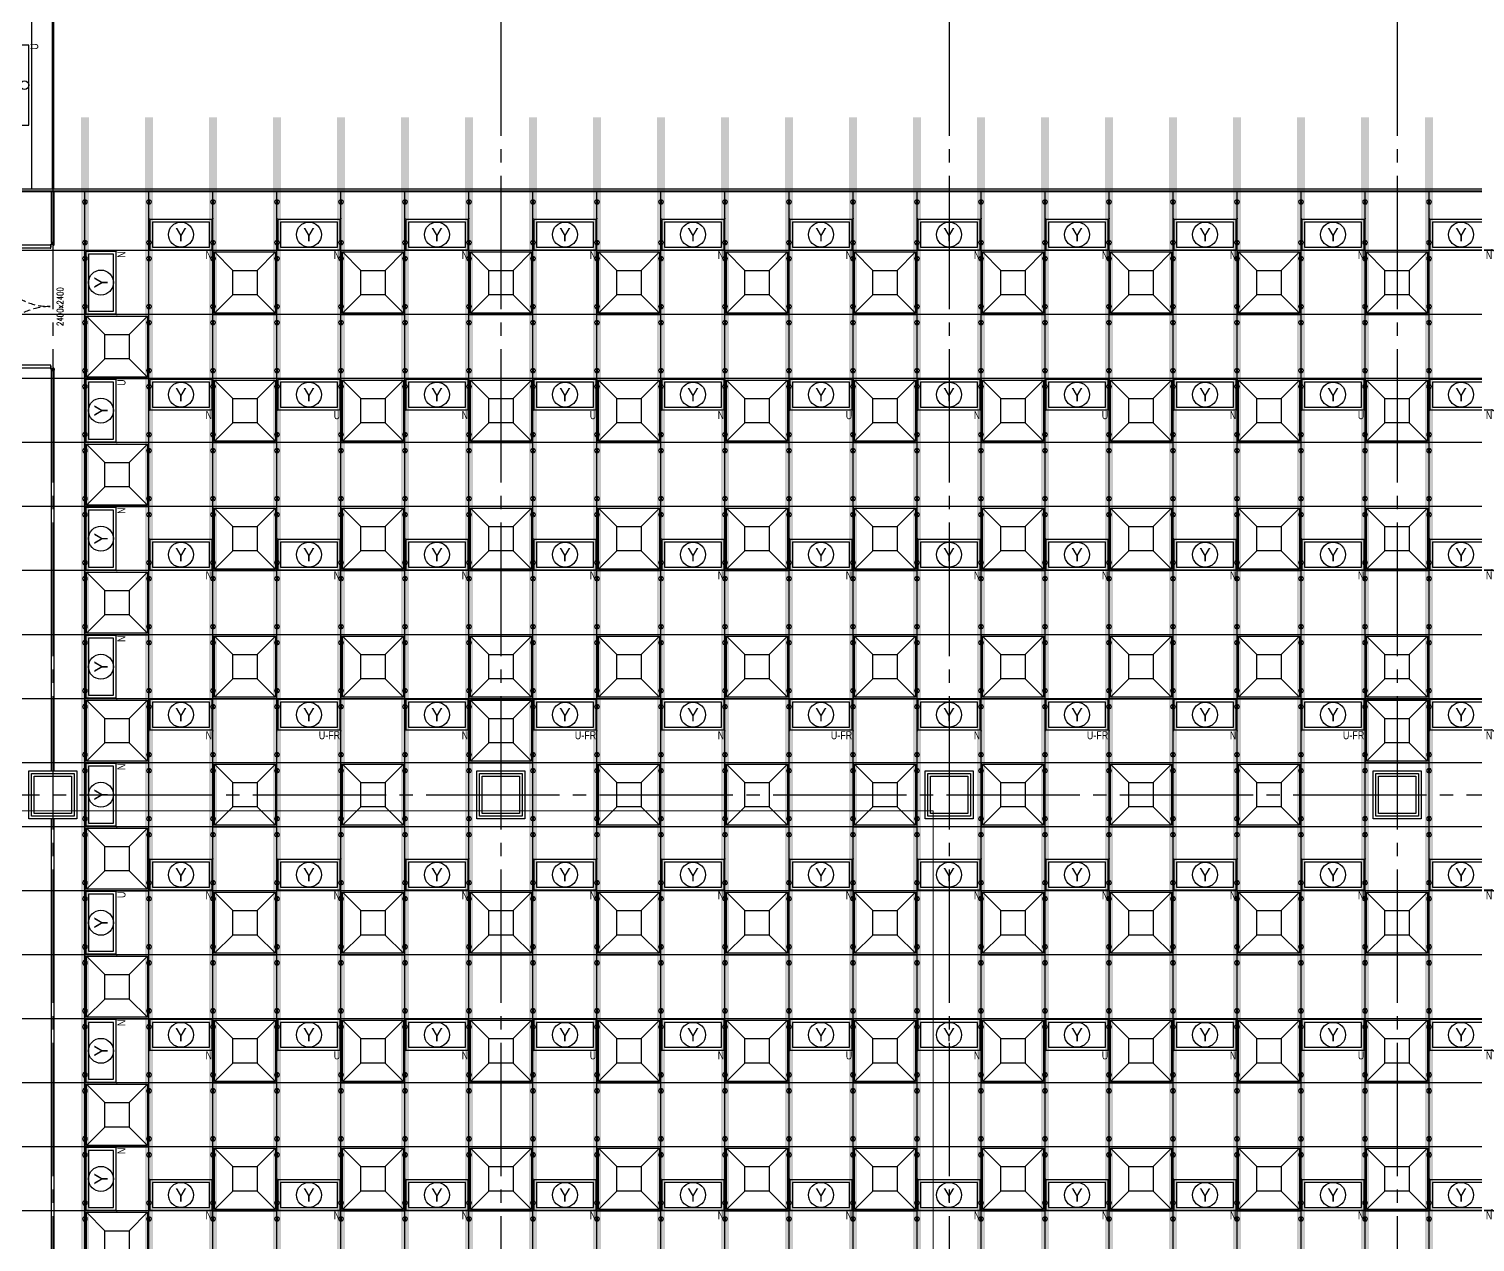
# Model space of a CAD drawing. Header units: millimetres. Extents: x -17313 to 27370, y -1010 to 13584.
# Drawn here: x 7635 to 10346, y 6662 to 8935 of the extents above; entities that cross this region are included whole.
import ezdxf
from ezdxf.enums import TextEntityAlignment as Align

# ---------------------------------------------------------------- set-up
doc = ezdxf.new("R2010")
doc.units = ezdxf.units.MM
doc.header["$LTSCALE"] = 100
doc.linetypes.add('188K-SM-03-F10-ARCH-PA-Y2257103$0$DASHED', pattern=[19.05, 12.7, -6.35])
doc.linetypes.add('X-S-FAB-L10$0$COL-CEN-LIN', pattern=[3.25, 2.5, -0.25, 0.25, -0.25])
for name, color, linetype in [('0-XREF', 7, 'Continuous'), ('188K-SM-03-F10-ARCH-CEIL-Y2257103$0$K-CEIL-4.2', 8, 'Continuous'), ('188K-SM-03-F10-ARCH-CEIL-Y2257103$0$K-CEIL-4.2-AREA', 8, 'Continuous'), ('188K-SM-03-F10-ARCH-CEIL-Y2257103$0$K-鋼構', 121, 'Continuous'), ('188K-SM-03-F10-ARCH-PA-Y2257103$0$K-Divider-7.5', 53, 'Continuous'), ('188K-SM-03-F10-ARCH-PA-Y2257103$0$K-Door', 53, 'Continuous'), ('188K-SM-03-F10-ARCH-PA-Y2257103$0$K-P1S-2.5-單抗', 53, 'Continuous'), ('188K-SM-03-F10-ARCH-PA-Y2257103$0$K-P1S-4.2-單抗', 53, 'Continuous'), ('188K-SM-03-F10-ARCH-PA-Y2257103$0$K-P2D-4.2-雙抗', 53, 'Continuous'), ('188K-SM-06-F10-ELEC-LIGHT-Y2257103$0$E-LIGHT(W)-U XLPE', 8, 'Continuous'), ('188K-SM-06-F10-ELEC-LIGHT-Y2257103$0$E-LIGHT(Y)-N', 8, 'Continuous'), ('188K-SM-06-F10-ELEC-LIGHT-Y2257103$0$E-LIGHT(Y)-U FR', 8, 'Continuous'), ('188K-SM-06-F10-ELEC-LIGHT-Y2257103$0$E-LIGHT(Y)-U XLPE', 8, 'Continuous'), ('188K-SM-06-F10-HVAC-FFU-Y2257103$0$AC-FFU-ULPA+化學濾網-', 6, 'Continuous'), ('X-S-FAB-L10$0$0-DIM-TXT', 8, 'Continuous'), ('X-S-FAB-L10$0$BLOCK', 8, 'Continuous'), ('X-S-FAB-L10$0$CCL', 8, 'X-S-FAB-L10$0$COL-CEN-LIN'), ('X-S-FAB-L10$0$COL-S', 8, 'Continuous'), ('X-S-FAB-L10$0$S-FNDN', 8, 'Continuous')]:
    doc.layers.add(name, color=color, linetype=linetype)
doc.layers.add('188K-SM-03-F10-ARCH-CEIL-Y2257103$0$K-吊點-標準', color=8, linetype='Continuous', lineweight=9)
doc.layers.add('188K-SM-06-F10-ELEC-LIGHT-Y2257103$0$Defpoints-CAS', color=8, linetype='Continuous', plot=False)
doc.styles.add('188K-SM-03-F10-ARCH-PA-Y2257103$0$14P7-XFDP10$0$AA-TXT', font='simplex.shx', dxfattribs={"width": 0.8, "bigfont": 'chineset.shx'})
doc.styles.add('188K-SM-06-F10-ELEC-LIGHT-Y2257103$0$Standard', font='arial.ttf')
doc.styles.add('188K-SM-06-F10-ELEC-LIGHT-Y2257103$0$xCI-5-F20-03-燈具$0$Standard', font='')
doc.styles.add('X-S-FAB-L10$0$CHINA', font='simplex.shx', dxfattribs={"width": 0.75, "bigfont": 'chineset.shx'})
doc.styles.add('X-S-FAB-L10$0$Standard', font='', dxfattribs={"width": 0.8})
doc.styles.add('X-S-FAB-L10$0$TG_NOTE_TEXT', font='simplex.shx', dxfattribs={"width": 0.75, "bigfont": 'chineset.shx'})
doc.styles.get('188K-SM-06-F10-ELEC-LIGHT-Y2257103$0$xCI-5-F20-03-燈具$0$Standard').set_extended_font_data('PMingLiU')
doc.styles.get('X-S-FAB-L10$0$Standard').set_extended_font_data('Microsoft JhengHei')

# ---------------------------------------------------------------- blocks, each defined once
blk = doc.blocks.new('188K-SM-06-F10-HVAC-FFU-Y2257103$0$H-FFU-ULPA+化濾')
for p, q in [((-82.9, 82.9), (-117.2, 117.3)), ((-37.1, 82.9), (-2.7, 117.3)), ((-117.2, 2.8), (-82.9, 37.1)), ((-2.7, 2.8), (-37.1, 37.1))]:
    blk.add_line(p, q)
for points in [[(-2.7, 2.8), (-2.7, 117.3), (-117.2, 117.3), (-117.2, 2.8)], [(-37.1, 37.1), (-37.1, 82.9), (-82.9, 82.9), (-82.9, 37.1)]]:
    blk.add_lwpolyline(points, close=True)
at = {"layer": 'DefPoints'}
blk.add_lwpolyline([(-120, 120), (0, 120), (0, 0), (-120, 0)], close=True, dxfattribs=at)
blk = doc.blocks.new('188K-SM-06-F10-HVAC-FFU-Y2257103')
at = {"layer": '188K-SM-06-F10-HVAC-FFU-Y2257103$0$AC-FFU-ULPA+化學濾網-', "xscale": -1}
for p in [(7980, 8400), (8220, 8400), (8460, 8400), (8700, 8400), (8940, 8400), (9180, 8400), (9420, 8400), (9660, 8400), (9900, 8400), (10140, 8400), (7740, 8280), (7980, 8160), (8220, 8160), (8460, 8160), (8700, 8160), (8940, 8160), (9180, 8160), (9420, 8160), (9660, 8160), (9900, 8160), (10140, 8160), (7740, 8040), (7980, 7920), (8220, 7920), (8460, 7920), (8700, 7920), (8940, 7920), (9180, 7920), (9420, 7920), (9660, 7920), (9900, 7920), (10140, 7920), (7740, 7800), (7980, 7680), (8220, 7680), (8460, 7680), (8700, 7680), (8940, 7680), (9180, 7680), (9420, 7680), (9660, 7680), (9900, 7680), (10140, 7680), (7740, 7560), (8460, 7560), (10140, 7560), (7980, 7440), (8220, 7440), (8700, 7440), (8940, 7440), (9180, 7440), (9420, 7440), (9660, 7440), (9900, 7440), (7740, 7320), (7980, 7200), (8220, 7200), (8460, 7200), (8700, 7200), (8940, 7200), (9180, 7200), (9420, 7200), (9660, 7200), (9900, 7200), (10140, 7200), (7740, 7080), (7980, 6960), (8220, 6960), (8460, 6960), (8700, 6960), (8940, 6960), (9180, 6960), (9420, 6960), (9660, 6960), (9900, 6960), (10140, 6960), (7740, 6840), (7980, 6720), (8220, 6720), (8460, 6720), (8700, 6720), (8940, 6720), (9180, 6720), (9420, 6720), (9660, 6720), (9900, 6720), (10140, 6720), (7740, 6600)]:
    blk.add_blockref('188K-SM-06-F10-HVAC-FFU-Y2257103$0$H-FFU-ULPA+化濾', p, dxfattribs=at)
blk = doc.blocks.new('X-S-FAB-L10$0$FAB2-L05')
at = {"layer": 'X-S-FAB-L10$0$CCL'}
for p, q in [((-18480, 11005), (-18480, 0)), ((-17640, 11005), (-17640, 0)), ((-16800, 11005), (-16800, 0)), ((-15960, 11005), (-15960, 0)), ((-26880, 8220), (1210, 8220))]:
    blk.add_line(p, q, dxfattribs=at)
at = {"layer": 'X-S-FAB-L10$0$COL-S'}
for points in [[(-18515, 8255), (-18445, 8255), (-18445, 8185), (-18515, 8185)], [(-17675, 8255), (-17605, 8255), (-17605, 8185), (-17675, 8185)], [(-16835, 8255), (-16765, 8255), (-16765, 8185), (-16835, 8185)], [(-15995, 8255), (-15925, 8255), (-15925, 8185), (-15995, 8185)]]:
    blk.add_lwpolyline(points, close=True, dxfattribs=at)
blk = doc.blocks.new('X-S-FAB-L10')
at = {"layer": 'X-S-FAB-L10$0$COL-S'}
for p, q in [((7645, 7535), (7715, 7535)), ((7645, 7465), (7645, 7535)), ((7715, 7535), (7715, 7465)), ((8485, 7535), (8555, 7535)), ((8485, 7465), (8485, 7535)), ((8555, 7535), (8555, 7465)), ((9325, 7535), (9395, 7535)), ((9325, 7465), (9325, 7535)), ((9395, 7535), (9395, 7465)), ((10165, 7535), (10235, 7535)), ((10165, 7465), (10165, 7535)), ((10235, 7535), (10235, 7465)), ((7715, 7465), (7645, 7465)), ((8555, 7465), (8485, 7465)), ((9395, 7465), (9325, 7465)), ((10235, 7465), (10165, 7465))]:
    blk.add_line(p, q, dxfattribs=at)
at = {"layer": 'X-S-FAB-L10$0$S-FNDN', "lineweight": 0, "flags": 128}
for points in [[(11935, 9055), (4350, 9055), (4350, 7470), (9330, 7470), (9330, -55), (11935, -55), (11935, 4530), (11070, 4530), (11070, 5003), (11935, 5003)], [(4350, 7470), (1830, 7470), (1830, 1500), (1812.5, 1500), (1812.5, -55), (9330, -55), (9330, 7470)]]:
    blk.add_lwpolyline(points, close=True, dxfattribs=at)
at = {"layer": 'X-S-FAB-L10$0$BLOCK'}
blk.add_blockref('X-S-FAB-L10$0$FAB2-L05', (26160, -720), dxfattribs=at)
at = {"style": 'X-S-FAB-L10$0$TG_NOTE_TEXT', "width": 0.5, "flags": 1}
for p in [(7463.301, 9020), (18268.251, 8649), (11197.77, 4800.167), (16485.801, 4800.167), (25420.27, 2635), (13360, 320.001, 0), (7463.301, -33.333)]:
    blk.add_attdef('WH', text='', height=20, dxfattribs=at).set_placement(p, align=Align.BOTTOM_LEFT)
at = {"width": 0.5}
for style, p in [('X-S-FAB-L10$0$TG_NOTE_TEXT', (7585, 9020)), ('X-S-FAB-L10$0$TG_NOTE_TEXT', (18389.95, 8649)), ('X-S-FAB-L10$0$TG_NOTE_TEXT', (11117.5, 4813.5)), ('X-S-FAB-L10$0$TG_NOTE_TEXT', (16607.5, 4813.5)), ('X-S-FAB-L10$0$TG_NOTE_TEXT', (25350, 2635)), ('X-S-FAB-L10$0$Standard', (13129.375, 325.001, 0)), ('X-S-FAB-L10$0$TG_NOTE_TEXT', (7585, -20))]:
    blk.add_attdef('DESC', text='', height=10, dxfattribs=dict(at, style=style)).set_placement(p, align=Align.BOTTOM_LEFT)
for tag, style, p in [('TYPE', 'X-S-FAB-L10$0$TG_NOTE_TEXT', (7619.286, 9020)), ('NO', 'X-S-FAB-L10$0$TG_NOTE_TEXT', (7650.095, 9020)), ('TYPE', 'X-S-FAB-L10$0$TG_NOTE_TEXT', (18424.236, 8649)), ('NO', 'X-S-FAB-L10$0$TG_NOTE_TEXT', (18455.045, 8649)), ('NO', 'X-S-FAB-L10$0$TG_NOTE_TEXT', (11088.595, 4813.5)), ('TYPE', 'X-S-FAB-L10$0$TG_NOTE_TEXT', (11151.786, 4813.5)), ('TYPE', 'X-S-FAB-L10$0$TG_NOTE_TEXT', (16641.786, 4813.5)), ('NO', 'X-S-FAB-L10$0$TG_NOTE_TEXT', (16672.595, 4813.5)), ('NO', 'X-S-FAB-L10$0$TG_NOTE_TEXT', (25313, 2635)), ('TYPE', 'X-S-FAB-L10$0$TG_NOTE_TEXT', (25350, 2635)), ('NO', 'X-S-FAB-L10$0$Standard', (13100, 320.001, 0)), ('TYPE', 'X-S-FAB-L10$0$Standard', (13129.375, 320.001, 0)), ('TYPE', 'X-S-FAB-L10$0$TG_NOTE_TEXT', (7619.286, -20)), ('NO', 'X-S-FAB-L10$0$TG_NOTE_TEXT', (7650.095, -20))]:
    blk.add_attdef(tag, text='', height=10, dxfattribs=dict(at, style=style)).set_placement(p, align=Align.BOTTOM_RIGHT)
at = {"style": 'X-S-FAB-L10$0$TG_NOTE_TEXT', "width": 0.5, "flags": 1}
for rotation, p in [(180, (43, 7480)), (180, (943, 7480)), (90, (24310, 3717.77)), (270, (17080, 1711.699))]:
    blk.add_attdef('WH', text='', height=20, rotation=rotation, dxfattribs=at).set_placement(p, align=Align.BOTTOM_LEFT)
at = {"width": 0.5}
for rotation, style, p in [(180, 'X-S-FAB-L10$0$Standard', (317.625, 7480)), (180, 'X-S-FAB-L10$0$Standard', (1217.625, 7480)), (90, 'X-S-FAB-L10$0$TG_NOTE_TEXT', (24310, 3647.5)), (270, 'X-S-FAB-L10$0$TG_NOTE_TEXT', (17080, 1605))]:
    blk.add_attdef('DESC', text='', height=10, rotation=rotation, dxfattribs=dict(at, style=style)).set_placement(p, align=Align.BOTTOM_LEFT)
for tag, rotation, style, p in [('TYPE', 180, 'X-S-FAB-L10$0$Standard', (317.625, 7480)), ('NO', 180, 'X-S-FAB-L10$0$Standard', (347, 7480)), ('TYPE', 180, 'X-S-FAB-L10$0$Standard', (1217.625, 7480)), ('NO', 180, 'X-S-FAB-L10$0$Standard', (1247, 7480)), ('TYPE', 90, 'X-S-FAB-L10$0$TG_NOTE_TEXT', (24310, 3647.5)), ('NO', 90, 'X-S-FAB-L10$0$TG_NOTE_TEXT', (24310, 3610.5)), ('TYPE', 270, 'X-S-FAB-L10$0$TG_NOTE_TEXT', (17080, 1605)), ('NO', 270, 'X-S-FAB-L10$0$TG_NOTE_TEXT', (17080, 1573))]:
    blk.add_attdef(tag, text='', height=10, rotation=rotation, dxfattribs=dict(at, style=style)).set_placement(p, align=Align.BOTTOM_RIGHT)
at = {"layer": 'X-S-FAB-L10$0$0-DIM-TXT', "style": 'X-S-FAB-L10$0$CHINA', "width": 0.75}
for p in [(667.414, 7855.1, -2689.4), (22627.353, 6728.814), (25644.722, 6728.814), (24778.787, 5569.051), (1118.252, 4980), (417.801, 4594.623), (23874.84, 4355), (22927.43, 4330.122), (23749.869, 3901.367), (417.801, 3765.236), (1118.252, 3730), (417.801, 3115.79), (536.882, 2227.832), (16908.994, 1782.652), (888.445, 880.466), (16977.43, 750), (18878.841, 750), (25641.221, 553.233), (21364.03, 526.894)]:
    blk.add_attdef('HIG', text='', height=80, dxfattribs=at).set_placement(p, align=Align.MIDDLE_LEFT)
blk = doc.blocks.new('188K-SM-03-F10-ARCH-CEIL-Y2257103$0$A$C2CA95053')
h = blk.add_hatch(color=256)
edge = h.paths.add_edge_path()
edge.add_arc((0, 0), 0.5, 0, 360)
for p, q in [((3.2, 3.2), (-3.2, -3.2)), ((3.2, -3.2), (-3.2, 3.2))]:
    blk.add_line(p, q)
blk.add_lwpolyline([(-1.6, 2.5), (-1.6, -2.5), (1.6, -2.5), (1.6, 2.5)], close=True)
for radius in [4.5, 0.5]:
    blk.add_circle((0, 0), radius)
blk = doc.blocks.new('188K-SM-03-F10-ARCH-CEIL-Y2257103$0$天花板吊點-附調整片 - 3_8_螺桿吊架 100 mm 高調整片-V1-1FL')
blk.add_blockref('188K-SM-03-F10-ARCH-CEIL-Y2257103$0$A$C2CA95053', (0, 0))
blk = doc.blocks.new('188K-SM-03-F10-ARCH-CEIL-Y2257103')
at = {"layer": '188K-SM-03-F10-ARCH-CEIL-Y2257103$0$K-CEIL-4.2'}
for p, q in [((7740, 312.7), (7740, 8632.2)), ((7860, 312.7), (7860, 8632.2)), ((7980, 312.7), (7980, 8632.2)), ((8100, 312.7), (8100, 8632.2)), ((8220, 312.7), (8220, 8632.2)), ((8340, 312.7), (8340, 8632.2)), ((8460, 312.7), (8460, 8632.2)), ((8580, 312.7), (8580, 8632.2)), ((8700, 312.7), (8700, 8632.2)), ((8820, 312.7), (8820, 8632.2)), ((8940, 312.7), (8940, 8632.2)), ((9060, 312.7), (9060, 8632.2)), ((9180, 312.7), (9180, 8632.2)), ((9300, 312.7), (9300, 8632.2)), ((9420, 312.7), (9420, 8632.2)), ((9540, 312.7), (9540, 8632.2)), ((9660, 312.7), (9660, 8632.2)), ((9780, 312.7), (9780, 8632.2)), ((9900, 312.7), (9900, 8632.2)), ((10020, 312.7), (10020, 8632.2)), ((10140, 312.7), (10140, 8632.2)), ((10260, 312.7), (10260, 8632.2)), ((19317.2, 8520), (1767.7, 8520)), ((19317.2, 8400), (1767.7, 8400)), ((19317.2, 8280), (1847.7, 8280)), ((19314.7, 8160), (1847.7, 8160)), ((19314.7, 8040), (1847.7, 8040)), ((19314.7, 7920), (1847.7, 7920)), ((19314.7, 7800), (1847.7, 7800)), ((19314.7, 7680), (1847.7, 7680)), ((19314.7, 7560), (1847.7, 7560)), ((19317.2, 7440), (1847.7, 7440)), ((19317.2, 7320), (1847.7, 7320)), ((21180, 7200), (1847.7, 7200)), ((21180, 7080), (1847.7, 7080)), ((21180, 6960), (1847.7, 6960)), ((21180, 6840), (1847.7, 6840)), ((21180, 6720), (1847.7, 6720))]:
    blk.add_line(p, q, dxfattribs=at)
at = {"layer": '188K-SM-03-F10-ARCH-CEIL-Y2257103$0$K-CEIL-4.2-AREA', "elevation": 0}
blk.add_lwpolyline([(16747.2, 312.7), (14882.2, 312.7), (14882.2, 42.7), (14157.7, 42.7), (14157.7, 312.7), (1847.7, 312.7), (1847.7, 8305.8), (1767.7, 8305.8), (1767.7, 8632.2), (17592.2, 8632.2)], dxfattribs=at)
at = {"layer": '188K-SM-03-F10-ARCH-CEIL-Y2257103$0$K-CEIL-4.2-AREA'}
for points in [[(7645, 7535), (7715, 7535), (7715, 7465), (7645, 7465)], [(8485, 7535), (8555, 7535), (8555, 7465), (8485, 7465)], [(9325, 7535), (9395, 7535), (9395, 7465), (9325, 7465)], [(10165, 7535), (10235, 7535), (10235, 7465), (10165, 7465)]]:
    blk.add_lwpolyline(points, close=True, dxfattribs=at)
at = {"layer": '188K-SM-03-F10-ARCH-CEIL-Y2257103$0$K-鋼構', "const_width": 15, "elevation": 0}
for points in [[(7740, 8769.9), (7740, 230)], [(7860, 8769.9), (7860, 230)], [(7980, 8769.9), (7980, 230)], [(8220, 8769.9), (8220, 230)], [(8340, 8769.9), (8340, 230)], [(8460, 8769.9), (8460, 230)], [(8580, 8769.9), (8580, 230)], [(8820, 8769.9), (8820, 230)], [(8940, 8769.9), (8940, 230)], [(9060, 8769.9), (9060, 230)], [(9180, 8769.9), (9180, 230)], [(9300, 8769.9), (9300, 230)], [(9420, 8769.9), (9420, 230)], [(9540, 8769.9), (9540, 230)], [(9660, 8769.9), (9660, 230)], [(9780, 8769.9), (9780, 230)], [(9900, 8769.9), (9900, 230)], [(10020, 8769.9), (10020, 230)], [(10140, 8769.9), (10140, 230)], [(10260, 8769.9), (10260, 230)]]:
    blk.add_lwpolyline(points, dxfattribs=at)
at = {"layer": '188K-SM-03-F10-ARCH-CEIL-Y2257103$0$K-鋼構', "const_width": 15}
for points in [[(8100, 8769.9), (8100, 230)], [(8700, 8769.9), (8700, 230)]]:
    blk.add_lwpolyline(points, dxfattribs=at)
at = {"layer": '188K-SM-03-F10-ARCH-CEIL-Y2257103$0$K-吊點-標準', "color": 170, "lineweight": 18, "rotation": 179.9999999999997}
for p in [(7740, 8611.2), (7860, 8611.2), (7980, 8611.2), (8100, 8611.2), (8220, 8611.2), (8340, 8611.2), (8460, 8611.2), (8580, 8611.2), (8700, 8611.2), (8820, 8611.2), (8940, 8611.2), (9060, 8611.2), (9180, 8611.2), (9300, 8611.2), (9420, 8611.2), (9540, 8611.2), (9660, 8611.2), (9780, 8611.2), (9900, 8611.2), (10020, 8611.2), (10140, 8611.2), (10260, 8611.2), (7740, 8535), (7860, 8535), (7980, 8535), (8100, 8535), (8220, 8535), (8340, 8535), (8460, 8535), (8580, 8535), (8700, 8535), (8820, 8535), (8940, 8535), (9060, 8535), (9180, 8535), (9300, 8535), (9420, 8535), (9540, 8535), (9660, 8535), (9780, 8535), (9900, 8535), (10020, 8535), (10140, 8535), (10260, 8535), (7740, 8505), (7860, 8505), (7980, 8505), (8100, 8505), (8220, 8505), (8340, 8505), (8460, 8505), (8580, 8505), (8700, 8505), (8820, 8505), (8940, 8505), (9060, 8505), (9180, 8505), (9300, 8505), (9420, 8505), (9540, 8505), (9660, 8505), (9780, 8505), (9900, 8505), (10020, 8505), (10140, 8505), (10260, 8505), (7740, 8415), (7860, 8415), (7980, 8415), (8100, 8415), (8220, 8415), (8340, 8415), (8460, 8415), (8580, 8415), (8700, 8415), (8820, 8415), (8940, 8415), (9060, 8415), (9180, 8415), (9300, 8415), (9420, 8415), (9540, 8415), (9660, 8415), (9780, 8415), (9900, 8415), (10020, 8415), (10140, 8415), (10260, 8415), (7740, 8385), (7860, 8385), (7980, 8385), (8100, 8385), (8220, 8385), (8340, 8385), (8460, 8385), (8580, 8385), (8700, 8385), (8820, 8385), (8940, 8385), (9060, 8385), (9180, 8385), (9300, 8385), (9420, 8385), (9540, 8385), (9660, 8385), (9780, 8385), (9900, 8385), (10020, 8385), (10140, 8385), (10260, 8385), (7740, 8295), (7860, 8295), (7980, 8295), (8100, 8295), (8220, 8295), (8340, 8295), (8460, 8295), (8580, 8295), (8700, 8295), (8820, 8295), (8940, 8295), (9060, 8295), (9180, 8295), (9300, 8295), (9420, 8295), (9540, 8295), (9660, 8295), (9780, 8295), (9900, 8295), (10020, 8295), (10140, 8295), (10260, 8295), (7740, 8265), (7860, 8265), (7980, 8265), (8100, 8265), (8220, 8265), (8340, 8265), (8460, 8265), (8580, 8265), (8700, 8265), (8820, 8265), (8940, 8265), (9060, 8265), (9180, 8265), (9300, 8265), (9420, 8265), (9540, 8265), (9660, 8265), (9780, 8265), (9900, 8265), (10020, 8265), (10140, 8265), (10260, 8265), (7740, 8175), (7860, 8175), (7980, 8175), (8100, 8175), (8220, 8175), (8340, 8175), (8460, 8175), (8580, 8175), (8700, 8175), (8820, 8175), (8940, 8175), (9060, 8175), (9180, 8175), (9300, 8175), (9420, 8175), (9540, 8175), (9660, 8175), (9780, 8175), (9900, 8175), (10020, 8175), (10140, 8175), (10260, 8175), (7740, 8145), (7860, 8145), (7980, 8145), (8100, 8145), (8220, 8145), (8340, 8145), (8460, 8145), (8580, 8145), (8700, 8145), (8820, 8145), (8940, 8145), (9060, 8145), (9180, 8145), (9300, 8145), (9420, 8145), (9540, 8145), (9660, 8145), (9780, 8145), (9900, 8145), (10020, 8145), (10140, 8145), (10260, 8145), (7740, 8055), (7860, 8055), (7980, 8055), (8100, 8055), (8220, 8055), (8340, 8055), (8460, 8055), (8580, 8055), (8700, 8055), (8820, 8055), (8940, 8055), (9060, 8055), (9180, 8055), (9300, 8055), (9420, 8055), (9540, 8055), (9660, 8055), (9780, 8055), (9900, 8055), (10020, 8055), (10140, 8055), (10260, 8055), (7740, 8025), (7860, 8025), (7980, 8025), (8100, 8025), (8220, 8025), (8340, 8025), (8460, 8025), (8580, 8025), (8700, 8025), (8820, 8025), (8940, 8025), (9060, 8025), (9180, 8025), (9300, 8025), (9420, 8025), (9540, 8025), (9660, 8025), (9780, 8025), (9900, 8025), (10020, 8025), (10140, 8025), (10260, 8025), (7740, 7935), (7860, 7935), (7980, 7935), (8100, 7935), (8220, 7935), (8340, 7935), (8460, 7935), (8580, 7935), (8700, 7935), (8820, 7935), (8940, 7935), (9060, 7935), (9180, 7935), (9300, 7935), (9420, 7935), (9540, 7935), (9660, 7935), (9780, 7935), (9900, 7935), (10020, 7935), (10140, 7935), (10260, 7935), (7740, 7905), (7860, 7905), (7980, 7905), (8100, 7905), (8220, 7905), (8340, 7905), (8460, 7905), (8580, 7905), (8700, 7905), (8820, 7905), (8940, 7905), (9060, 7905), (9180, 7905), (9300, 7905), (9420, 7905), (9540, 7905), (9660, 7905), (9780, 7905), (9900, 7905), (10020, 7905), (10140, 7905), (10260, 7905), (7740, 7815), (7860, 7815), (7980, 7815), (8100, 7815), (8220, 7815), (8340, 7815), (8460, 7815), (8580, 7815), (8700, 7815), (8820, 7815), (8940, 7815), (9060, 7815), (9180, 7815), (9300, 7815), (9420, 7815), (9540, 7815), (9660, 7815), (9780, 7815), (9900, 7815), (10020, 7815), (10140, 7815), (10260, 7815), (7740, 7785), (7860, 7785), (7980, 7785), (8100, 7785), (8220, 7785), (8340, 7785), (8460, 7785), (8580, 7785), (8700, 7785), (8820, 7785), (8940, 7785), (9060, 7785), (9180, 7785), (9300, 7785), (9420, 7785), (9540, 7785), (9660, 7785), (9780, 7785), (9900, 7785), (10020, 7785), (10140, 7785), (10260, 7785), (7740, 7695), (7860, 7695), (7980, 7695), (8100, 7695), (8220, 7695), (8340, 7695), (8460, 7695), (8580, 7695), (8700, 7695), (8820, 7695), (8940, 7695), (9060, 7695), (9180, 7695), (9300, 7695), (9420, 7695), (9540, 7695), (9660, 7695), (9780, 7695), (9900, 7695), (10020, 7695), (10140, 7695), (10260, 7695), (7740, 7665), (7860, 7665), (7980, 7665), (8100, 7665), (8220, 7665), (8340, 7665), (8460, 7665), (8580, 7665), (8700, 7665), (8820, 7665), (8940, 7665), (9060, 7665), (9180, 7665), (9300, 7665), (9420, 7665), (9540, 7665), (9660, 7665), (9780, 7665), (9900, 7665), (10020, 7665), (10140, 7665), (10260, 7665), (7740, 7575), (7860, 7575), (7980, 7575), (8100, 7575), (8220, 7575), (8340, 7575), (8460, 7575), (8580, 7575), (8700, 7575), (8820, 7575), (8940, 7575), (9060, 7575), (9180, 7575), (9300, 7575), (9420, 7575), (9540, 7575), (9660, 7575), (9780, 7575), (9900, 7575), (10020, 7575), (10140, 7575), (10260, 7575), (7740, 7545), (7860, 7545), (7980, 7545), (8100, 7545), (8220, 7545), (8340, 7545), (8460, 7545), (8580, 7545), (8700, 7545), (8820, 7545), (8940, 7545), (9060, 7545), (9180, 7545), (9300, 7545), (9420, 7545), (9540, 7545), (9660, 7545), (9780, 7545), (9900, 7545), (10020, 7545), (10140, 7545), (10260, 7545), (7740, 7455), (7860, 7455), (7980, 7455), (8100, 7455), (8220, 7455), (8340, 7455), (8460, 7455), (8580, 7455), (8700, 7455), (8820, 7455), (8940, 7455), (9060, 7455), (9180, 7455), (9300, 7455), (9420, 7455), (9540, 7455), (9660, 7455), (9780, 7455), (9900, 7455), (10020, 7455), (10140, 7455), (10260, 7455), (7740, 7425), (7860, 7425), (7980, 7425), (8100, 7425), (8220, 7425), (8340, 7425), (8460, 7425), (8580, 7425), (8700, 7425), (8820, 7425), (8940, 7425), (9060, 7425), (9180, 7425), (9300, 7425), (9420, 7425), (9540, 7425), (9660, 7425), (9780, 7425), (9900, 7425), (10020, 7425), (10140, 7425), (10260, 7425), (7740, 7335), (7860, 7335), (7980, 7335), (8100, 7335), (8220, 7335), (8340, 7335), (8460, 7335), (8580, 7335), (8700, 7335), (8820, 7335), (8940, 7335), (9060, 7335), (9180, 7335), (9300, 7335), (9420, 7335), (9540, 7335), (9660, 7335), (9780, 7335), (9900, 7335), (10020, 7335), (10140, 7335), (10260, 7335), (7740, 7305), (7860, 7305), (7980, 7305), (8100, 7305), (8220, 7305), (8340, 7305), (8460, 7305), (8580, 7305), (8700, 7305), (8820, 7305), (8940, 7305), (9060, 7305), (9180, 7305), (9300, 7305), (9420, 7305), (9540, 7305), (9660, 7305), (9780, 7305), (9900, 7305), (10020, 7305), (10140, 7305), (10260, 7305), (7740, 7215), (7860, 7215), (7980, 7215), (8100, 7215), (8220, 7215), (8340, 7215), (8460, 7215), (8580, 7215), (8700, 7215), (8820, 7215), (8940, 7215), (9060, 7215), (9180, 7215), (9300, 7215), (9420, 7215), (9540, 7215), (9660, 7215), (9780, 7215), (9900, 7215), (10020, 7215), (10140, 7215), (10260, 7215), (7740, 7185), (7860, 7185), (7980, 7185), (8100, 7185), (8220, 7185), (8340, 7185), (8460, 7185), (8580, 7185), (8700, 7185), (8820, 7185), (8940, 7185), (9060, 7185), (9180, 7185), (9300, 7185), (9420, 7185), (9540, 7185), (9660, 7185), (9780, 7185), (9900, 7185), (10020, 7185), (10140, 7185), (10260, 7185), (7740, 7095), (7860, 7095), (7980, 7095), (8100, 7095), (8220, 7095), (8340, 7095), (8460, 7095), (8580, 7095), (8700, 7095), (8820, 7095), (8940, 7095), (9060, 7095), (9180, 7095), (9300, 7095), (9420, 7095), (9540, 7095), (9660, 7095), (9780, 7095), (9900, 7095), (10020, 7095), (10140, 7095), (10260, 7095), (7740, 7065), (7860, 7065), (7980, 7065), (8100, 7065), (8220, 7065), (8340, 7065), (8460, 7065), (8580, 7065), (8700, 7065), (8820, 7065), (8940, 7065), (9060, 7065), (9180, 7065), (9300, 7065), (9420, 7065), (9540, 7065), (9660, 7065), (9780, 7065), (9900, 7065), (10020, 7065), (10140, 7065), (10260, 7065), (7740, 6975), (7860, 6975), (7980, 6975), (8100, 6975), (8220, 6975), (8340, 6975), (8460, 6975), (8580, 6975), (8700, 6975), (8820, 6975), (8940, 6975), (9060, 6975), (9180, 6975), (9300, 6975), (9420, 6975), (9540, 6975), (9660, 6975), (9780, 6975), (9900, 6975), (10020, 6975), (10140, 6975), (10260, 6975), (7740, 6945), (7860, 6945), (7980, 6945), (8100, 6945), (8220, 6945), (8340, 6945), (8460, 6945), (8580, 6945), (8700, 6945), (8820, 6945), (8940, 6945), (9060, 6945), (9180, 6945), (9300, 6945), (9420, 6945), (9540, 6945), (9660, 6945), (9780, 6945), (9900, 6945), (10020, 6945), (10140, 6945), (10260, 6945), (7740, 6855), (7860, 6855), (7980, 6855), (8100, 6855), (8220, 6855), (8340, 6855), (8460, 6855), (8580, 6855), (8700, 6855), (8820, 6855), (8940, 6855), (9060, 6855), (9180, 6855), (9300, 6855), (9420, 6855), (9540, 6855), (9660, 6855), (9780, 6855), (9900, 6855), (10020, 6855), (10140, 6855), (10260, 6855), (7740, 6825), (7860, 6825), (7980, 6825), (8100, 6825), (8220, 6825), (8340, 6825), (8460, 6825), (8580, 6825), (8700, 6825), (8820, 6825), (8940, 6825), (9060, 6825), (9180, 6825), (9300, 6825), (9420, 6825), (9540, 6825), (9660, 6825), (9780, 6825), (9900, 6825), (10020, 6825), (10140, 6825), (10260, 6825), (7740, 6735), (7860, 6735), (7980, 6735), (8100, 6735), (8220, 6735), (8340, 6735), (8460, 6735), (8580, 6735), (8700, 6735), (8820, 6735), (8940, 6735), (9060, 6735), (9180, 6735), (9300, 6735), (9420, 6735), (9540, 6735), (9660, 6735), (9780, 6735), (9900, 6735), (10020, 6735), (10140, 6735), (10260, 6735), (7740, 6705), (7860, 6705), (7980, 6705), (8100, 6705), (8220, 6705), (8340, 6705), (8460, 6705), (8580, 6705), (8700, 6705), (8820, 6705), (8940, 6705), (9060, 6705), (9180, 6705), (9300, 6705), (9420, 6705), (9540, 6705), (9660, 6705), (9780, 6705), (9900, 6705), (10020, 6705), (10140, 6705), (10260, 6705)]:
    blk.add_blockref('188K-SM-03-F10-ARCH-CEIL-Y2257103$0$天花板吊點-附調整片 - 3_8_螺桿吊架 100 mm 高調整片-V1-1FL', p, dxfattribs=at)
blk = doc.blocks.new('188K-SM-03-F10-ARCH-PA-Y2257103$0$雙開門-2400×2400')
for p, q in [((225.2, 117.7), (223.8, 117.6)), ((229.2, 117.7), (225.2, 117.7)), ((225.2, 115.5), (229.2, 115.5)), ((229.2, 119), (229.2, 114.1)), ((230, 119), (229.2, 119)), ((229.2, 114.1), (230, 114.1)), ((230, 114.1), (230, 119)), ((0, 2.5), (0, -2.5)), ((0, -1.9), (0, 1.9)), ((0.6, 2.5), (3, 2.5)), ((3, 2.5), (3, 0.2)), ((3, 0.2), (3, 0.2)), ((239.4, 2.5), (237, 2.5)), ((237, 2.5), (237, -0.2)), ((237, -0.2), (237, 0)), ((240, 2.5), (240, -2.5)), ((240, -1.9), (240, 1.9)), ((3, -2.5), (0.6, -2.5)), ((4.7, -1.9), (3, -2.5)), ((3.7, -0.6), (3.9, -0.6)), ((3.9, -0.6), (4, -0.6)), ((4.1, -0.7), (4, -0.7)), ((4, -0.7), (4, -1.5)), ((4, -1.5), (4.6, -1.5)), ((4.5, -0.2), (4.1, -0.2)), ((4.1, -0.7), (4.1, -0.7)), ((4.6, -0.7), (4.5, -0.7)), ((4.5, -0.7), (4.5, -0.7)), ((4.6, -0.6), (4.7, -0.6)), ((4.6, -1.5), (4.6, -0.7)), ((4.7, -0.6), (4.8, -0.6)), ((5, -0.8), (5, -1.5)), ((235, -0.8), (235, -1.5)), ((235.3, -0.6), (235.2, -0.6)), ((235.4, -0.6), (235.3, -0.6)), ((235.3, -1.9), (237, -2.5)), ((235.4, -1.5), (235.4, -0.7)), ((235.4, -0.7), (235.5, -0.7)), ((236, -1.5), (235.4, -1.5)), ((235.5, -0.2), (235.9, -0.2)), ((235.5, -0.7), (235.5, -0.7)), ((235.9, -0.7), (235.9, -0.7)), ((235.9, -0.7), (236, -0.7)), ((236.1, -0.6), (236, -0.6)), ((236, -0.7), (236, -1.5)), ((236.3, -0.6), (236.1, -0.6)), ((237, -2.5), (239.4, -2.5))]:
    blk.add_line(p, q)
for points in [[(10.9, 121.6), (10.9, 123.4), (10.9, 121.6), (4.3, 121.6), (4.3, 121.5), (4.7, 121.5), (4.7, 120.4, 0.414214), (4.8, 120.3), (5, 120.3), (5, 120.4), (4.9, 120.4), (4.9, 121.4), (5, 121.4), (5, 4.1), (4.9, 4.1), (4.9, 5.1), (5, 5.1), (5, 5.2), (4.8, 5.2, 0.414214), (4.7, 5.1), (4.7, 4, 0.414214), (4.8, 3.8), (10.2, 3.8, 0.414214), (10.3, 4), (10.3, 5.1, 0.414214), (10.2, 5.2), (10, 5.2), (10, 5.1), (10.1, 5.1), (10.1, 4.1), (10, 4.1), (10, 121.4), (10.1, 121.4), (10.1, 120.4), (10, 120.4), (10, 120.3), (10.2, 120.3, 0.414214), (10.3, 120.4), (10.3, 121.4), (11.1, 121.4, 0.414214), (11.1, 121.4), (11.1, 123.6, 0.414214), (11.1, 123.7), (10.3, 123.7), (10.3, 123.4), (10.9, 123.4)], [(235.9, 121.6), (235.9, 123.4), (235.9, 121.6), (229.3, 121.6), (229.3, 121.5), (229.7, 121.5), (229.7, 120.4, 0.414214), (229.8, 120.3), (230, 120.3), (230, 120.4), (229.9, 120.4), (229.9, 121.4), (230, 121.4), (230, 4.1), (229.9, 4.1), (229.9, 5.1), (230, 5.1), (230, 5.2), (229.8, 5.2, 0.414214), (229.7, 5.1), (229.7, 4, 0.414214), (229.8, 3.8), (235.2, 3.8, 0.414214), (235.3, 4), (235.3, 5.1, 0.414214), (235.2, 5.2), (235, 5.2), (235, 5.1), (235.1, 5.1), (235.1, 4.1), (235, 4.1), (235, 121.4), (235.1, 121.4), (235.1, 120.4), (235, 120.4), (235, 120.3), (235.2, 120.3, 0.414214), (235.3, 120.4), (235.3, 121.4), (236.1, 121.4, 0.414214), (236.1, 121.4), (236.1, 123.6, 0.414214), (236.1, 123.7), (235.3, 123.7), (235.3, 123.4), (235.9, 123.4)], [(235.8, 117.7), (239.8, 117.7), (241.2, 117.6, -0.327495), (242, 116.9, -0.089847), (242.2, 106.2, -1.144881), (240.3, 106.6, 0.137079), (240.3, 114.9, 0.349357), (239.8, 115.5), (235.8, 115.5)]]:
    blk.add_lwpolyline(points, format="xyb")
blk.add_lwpolyline([(235, 114.1), (235, 119), (235.8, 119), (235.8, 114.1)], close=True)
at = {"ltscale": 500}
for points in [[(3.3, 0.3), (3.3, 3.1), (3, 3.1), (3, 0.3)], [(8.5, 3.8), (4, 3.8), (4, 4.1), (8.5, 4.1)], [(231.5, 3.8), (236, 3.8), (236, 4.1), (231.5, 4.1)], [(236.7, -0.1), (236.7, 3.1), (237, 3.1), (237, -0.1)]]:
    blk.add_lwpolyline(points, close=True, dxfattribs=at)
at = {"linetype": '188K-SM-03-F10-ARCH-PA-Y2257103$0$DASHED', "ltscale": 0.01}
for centre, start, end in [((3.5, 5.1), 0, 85.9993), ((236.5, 5.1), 94.0007, 180)]:
    blk.add_arc(centre, 116.5, start, end, dxfattribs=at)
for centre, radius, start, end in [((0.6, 1.9), 0.598, 90, 180), ((3.9, 0.2), 0.855, 178.2453, 256.7344), ((236.3, 0), 0.659, 270, 360), ((239.4, 1.9), 0.598, 0, 90), ((0.6, -1.9), 0.598, 180, 270), ((4.3, -0.6), 0.427, 111.7868, 180), ((4, -0.7), 0.11, 360, 90), ((4.3, -0.6), 0.427, 0, 68.2132), ((4.6, -0.7), 0.11, 90, 180), ((4.5, -1.5), 0.5, 288.9704, 0), ((4.8, -0.8), 0.2, 0, 90), ((235.2, -0.8), 0.2, 90, 180), ((235.5, -1.5), 0.5, 180, 251.0296), ((235.7, -0.6), 0.427, 111.7868, 180), ((235.4, -0.7), 0.11, 360, 90), ((235.7, -0.6), 0.427, 0, 68.2132), ((236, -0.7), 0.11, 90, 180), ((239.4, -1.9), 0.598, 270, 360)]:
    blk.add_arc(centre, radius, start, end)
for centre, major_axis, start_param, end_param in [((252.5, 110.9), (-21.3, 21.3), 0.585307, 0.943734), ((223.9, 116.7), (0.624, 0.624), 0.866962, 2.13291), ((239.6, 110.8), (-10.9, 10.9), 0.51383, 1.058752), ((225.3, 114.9), (-0.417, 0.417), -0.669314, 0.675093), ((223.8, 106.3), (-0.707, 0.707), 0.872811, 4.284184)]:
    blk.add_ellipse(centre, major_axis=major_axis, ratio=1, start_param=start_param, end_param=end_param)
at = {"ltscale": 500, "extrusion": (0, 0, -1)}
blk.add_ellipse((3.5, 3.6), major_axis=(0.495, 0.495), ratio=1, start_param=3.926991, end_param=10.210176, dxfattribs=at)
at = {"ltscale": 500}
blk.add_ellipse((236.5, 3.6), major_axis=(-0.495, 0.495), ratio=1, start_param=3.926991, end_param=10.210176, dxfattribs=at)
at = {"color": 8, "style": '188K-SM-03-F10-ARCH-PA-Y2257103$0$14P7-XFDP10$0$AA-TXT', "width": 0.8}
blk.add_text('2400x2400', height=12, dxfattribs=at).set_placement((120, -13.5), align=Align.MIDDLE_CENTER)
blk = doc.blocks.new('188K-SM-03-F10-ARCH-PA-Y2257103')
at = {"layer": '188K-SM-03-F10-ARCH-PA-Y2257103$0$K-Divider-7.5', "const_width": 5, "elevation": 0}
blk.add_lwpolyline([(7680, 8635), (7680, 8965)], dxfattribs=at)
at = {"layer": '188K-SM-03-F10-ARCH-PA-Y2257103$0$K-P1S-2.5-單抗'}
blk.add_line((7640, 9007.5, 0), (7640, 8635, 0), dxfattribs=at)
at = {"layer": '188K-SM-03-F10-ARCH-PA-Y2257103$0$K-P1S-4.2-單抗'}
for p, q in [((15195, 8635, 0), (7525, 8635, 0)), ((15195, 8630, 0), (7525, 8630, 0))]:
    blk.add_line(p, q, dxfattribs=at)
for points in [[(7635, 7545), (7725, 7545), (7725, 7455), (7635, 7455)], [(7640, 7540), (7720, 7540), (7720, 7460), (7640, 7460)], [(8475, 7545), (8565, 7545), (8565, 7455), (8475, 7455)], [(8480, 7540), (8560, 7540), (8560, 7460), (8480, 7460)], [(9315, 7545), (9405, 7545), (9405, 7455), (9315, 7455)], [(9320, 7540), (9400, 7540), (9400, 7460), (9320, 7460)], [(10155, 7545), (10245, 7545), (10245, 7455), (10155, 7455)], [(10160, 7540), (10240, 7540), (10240, 7460), (10160, 7460)]]:
    blk.add_lwpolyline(points, close=True, dxfattribs=at)
at = {"layer": '188K-SM-03-F10-ARCH-PA-Y2257103$0$K-P2D-4.2-雙抗'}
for p, q in [((7677.5, 8535), (7677.5, 8630)), ((7677.5, 8535), (7677.5, 8630)), ((7677.5, 8535), (7677.5, 8630)), ((7682.5, 8535), (7682.5, 8630)), ((7682.5, 8535), (7682.5, 8630)), ((7682.5, 8535), (7682.5, 8630)), ((7677.5, 7545), (7677.5, 8295)), ((7677.5, 7545), (7677.5, 8295)), ((7677.5, 7545), (7677.5, 8295)), ((7682.5, 7545), (7682.5, 8295)), ((7682.5, 7545), (7682.5, 8295)), ((7682.5, 7545), (7682.5, 8295)), ((7677.5, 6045), (7677.5, 7455)), ((7677.5, 6045), (7677.5, 7455)), ((7677.5, 6045), (7677.5, 7455)), ((7682.5, 6045), (7682.5, 7455)), ((7682.5, 6045), (7682.5, 7455)), ((7682.5, 6045), (7682.5, 7455))]:
    blk.add_line(p, q, dxfattribs=at)
at = {"layer": '188K-SM-03-F10-ARCH-PA-Y2257103$0$K-Door', "rotation": 89.99999999999999}
blk.add_blockref('188K-SM-03-F10-ARCH-PA-Y2257103$0$雙開門-2400×2400', (7680, 8295), dxfattribs=at)
blk = doc.blocks.new('188K-SM-06-F10-ELEC-LIGHT-Y2257103$0$背掀式無塵室燈具(黃光)-CAS')
at = {"color": 0}
for p, q in [((53.4, 23.4), (-53.4, 23.4)), ((-53.4, 23.4), (-53.4, -23.4)), ((53.4, -23.4), (53.4, 23.4)), ((-53.4, -23.4), (53.4, -23.4))]:
    blk.add_line(p, q, dxfattribs=at)
blk.add_lwpolyline([(-58.5, -28.5), (58.5, -28.5), (58.5, 28.5), (-58.5, 28.5)], close=True, dxfattribs=at)
blk.add_circle((0, 0), 23.4, dxfattribs=at)
at = {"layer": '188K-SM-06-F10-ELEC-LIGHT-Y2257103$0$Defpoints-CAS'}
for p in [(-60, 30), (-60, 30), (60, 30), (-60, -30), (60, -30)]:
    blk.add_point(p, dxfattribs=at)
at = {"color": 0, "style": '188K-SM-06-F10-ELEC-LIGHT-Y2257103$0$xCI-5-F20-03-燈具$0$Standard'}
blk.add_text('Y', height=25, dxfattribs=at).set_placement((0, 0), align=Align.MIDDLE)
at = {"style": '188K-SM-06-F10-ELEC-LIGHT-Y2257103$0$Standard', "width": 0.8}
blk.add_text('N', height=15, rotation=360, dxfattribs=at).set_placement((58.5, -38.5), align=Align.MIDDLE_RIGHT)
blk = doc.blocks.new('*U316')
for p, q in [((58.5, 28.5), (-58.5, 28.5)), ((-58.5, 28.5), (-58.5, -28.5)), ((58.5, -28.5), (58.5, 28.5)), ((53.4, 23.4), (-53.4, 23.4)), ((-53.4, 23.4), (-53.4, -23.4)), ((53.4, -23.4), (53.4, 23.4)), ((-53.4, -23.4), (53.4, -23.4)), ((-58.5, -28.5), (58.5, -28.5))]:
    blk.add_line(p, q)
blk.add_circle((0, 0), 23.4)
at = {"layer": '188K-SM-06-F10-ELEC-LIGHT-Y2257103$0$Defpoints-CAS'}
for p in [(-60, 30), (-60, 30), (60, 30), (-60, -30), (60, -30)]:
    blk.add_point(p, dxfattribs=at)
at = {"style": '188K-SM-06-F10-ELEC-LIGHT-Y2257103$0$xCI-5-F20-03-燈具$0$Standard'}
blk.add_text('Y', height=25, dxfattribs=at).set_placement((0, 0), align=Align.MIDDLE)
at = {"style": '188K-SM-06-F10-ELEC-LIGHT-Y2257103$0$Standard', "width": 0.8}
blk.add_text('U', height=15, rotation=360, dxfattribs=at).set_placement((58.5, -38.5), align=Align.MIDDLE_RIGHT)
blk = doc.blocks.new('*U317')
at = {"color": 0}
for p, q in [((53.4, 23.4), (-53.4, 23.4)), ((-53.4, 23.4), (-53.4, -23.4)), ((53.4, -23.4), (53.4, 23.4)), ((-53.4, -23.4), (53.4, -23.4))]:
    blk.add_line(p, q, dxfattribs=at)
blk.add_lwpolyline([(-58.5, -28.5), (58.5, -28.5), (58.5, 28.5), (-58.5, 28.5)], close=True, dxfattribs=at)
blk.add_circle((0, 0), 23.4, dxfattribs=at)
at = {"layer": '188K-SM-06-F10-ELEC-LIGHT-Y2257103$0$Defpoints-CAS'}
for p in [(-60, 30), (-60, 30), (60, 30), (-60, -30), (60, -30)]:
    blk.add_point(p, dxfattribs=at)
at = {"color": 0, "style": '188K-SM-06-F10-ELEC-LIGHT-Y2257103$0$xCI-5-F20-03-燈具$0$Standard'}
blk.add_text('Y', height=25, dxfattribs=at).set_placement((0, 0), align=Align.MIDDLE)
at = {"style": '188K-SM-06-F10-ELEC-LIGHT-Y2257103$0$Standard', "width": 0.8}
blk.add_text('N', height=15, rotation=360, dxfattribs=at).set_placement((58.5, -38.5), align=Align.MIDDLE_RIGHT)
blk = doc.blocks.new('*U486')
at = {"layer": '188K-SM-06-F10-ELEC-LIGHT-Y2257103$0$E-LIGHT(Y)-N', "rotation": 90}
for p in [(-8.1, 360), (-8.1, -120)]:
    blk.add_blockref('188K-SM-06-F10-ELEC-LIGHT-Y2257103$0$背掀式無塵室燈具(黃光)-CAS', p, dxfattribs=at)
at = {"layer": '188K-SM-06-F10-ELEC-LIGHT-Y2257103$0$E-LIGHT(Y)-U FR', "rotation": 90}
blk.add_blockref('*U317', (-8.1, -360), dxfattribs=at)
at = {"layer": '188K-SM-06-F10-ELEC-LIGHT-Y2257103$0$E-LIGHT(Y)-U XLPE', "rotation": 90}
blk.add_blockref('*U316', (-8.1, 120), dxfattribs=at)
blk = doc.blocks.new('*U485')
at = {"color": 0, "linetype": 'ByBlock', "lineweight": -2, "transparency": 16777216}
for p in [(0, 0), (0, -960)]:
    blk.add_blockref('*U486', p, dxfattribs=at)
blk = doc.blocks.new('*U307')
at = {"ltscale": 600}
blk.add_lwpolyline([(-75, -8.1), (75, -8.1), (75, 8.1), (-75, 8.1)], close=True, dxfattribs=at)
blk.add_circle((0, 0), 8.1, dxfattribs=at)
at = {"style": '188K-SM-06-F10-ELEC-LIGHT-Y2257103$0$Standard', "width": 0.8}
blk.add_text('U', height=15, rotation=360, dxfattribs=at).set_placement((78.5, -18.1), align=Align.MIDDLE_RIGHT)
blk = doc.blocks.new('*U291')
for p, q in [((58.5, 28.5), (-58.5, 28.5)), ((-58.5, 28.5), (-58.5, -28.5)), ((58.5, -28.5), (58.5, 28.5)), ((53.4, 23.4), (-53.4, 23.4)), ((-53.4, 23.4), (-53.4, -23.4)), ((53.4, -23.4), (53.4, 23.4)), ((-53.4, -23.4), (53.4, -23.4)), ((-58.5, -28.5), (58.5, -28.5))]:
    blk.add_line(p, q)
blk.add_circle((0, 0), 23.4)
at = {"layer": '188K-SM-06-F10-ELEC-LIGHT-Y2257103$0$Defpoints-CAS'}
for p in [(-60, 30), (-60, 30), (60, 30), (-60, -30), (60, -30)]:
    blk.add_point(p, dxfattribs=at)
at = {"style": '188K-SM-06-F10-ELEC-LIGHT-Y2257103$0$xCI-5-F20-03-燈具$0$Standard'}
blk.add_text('Y', height=25, dxfattribs=at).set_placement((0, 0), align=Align.MIDDLE)
at = {"style": '188K-SM-06-F10-ELEC-LIGHT-Y2257103$0$Standard', "width": 0.8}
blk.add_text('U', height=15, rotation=360, dxfattribs=at).set_placement((58.5, -38.5), align=Align.MIDDLE_RIGHT)
blk = doc.blocks.new('*U292')
for p, q in [((58.5, 28.5), (-58.5, 28.5)), ((-58.5, 28.5), (-58.5, -28.5)), ((58.5, -28.5), (58.5, 28.5)), ((53.4, 23.4), (-53.4, 23.4)), ((-53.4, 23.4), (-53.4, -23.4)), ((53.4, -23.4), (53.4, 23.4)), ((-53.4, -23.4), (53.4, -23.4)), ((-58.5, -28.5), (58.5, -28.5))]:
    blk.add_line(p, q)
blk.add_circle((0, 0), 23.4)
at = {"layer": '188K-SM-06-F10-ELEC-LIGHT-Y2257103$0$Defpoints-CAS'}
for p in [(-60, 30), (-60, 30), (60, 30), (-60, -30), (60, -30)]:
    blk.add_point(p, dxfattribs=at)
at = {"style": '188K-SM-06-F10-ELEC-LIGHT-Y2257103$0$xCI-5-F20-03-燈具$0$Standard'}
blk.add_text('Y', height=25, dxfattribs=at).set_placement((0, 0), align=Align.MIDDLE)
at = {"style": '188K-SM-06-F10-ELEC-LIGHT-Y2257103$0$Standard', "width": 0.8}
blk.add_text('U-FR', height=15, rotation=360, dxfattribs=at).set_placement((58.5, -38.5), align=Align.MIDDLE_RIGHT)
blk = doc.blocks.new('188K-SM-06-F10-ELEC-LIGHT-Y2257103')
blk.add_blockref('*U485', (7778.1, 8100))
at = {"layer": '188K-SM-06-F10-ELEC-LIGHT-Y2257103$0$E-LIGHT(W)-U XLPE', "rotation": 90}
blk.add_blockref('*U307', (7626.9, 8830, 0), dxfattribs=at)
at = {"layer": '188K-SM-06-F10-ELEC-LIGHT-Y2257103$0$E-LIGHT(Y)-N'}
for p in [(7920, 8550), (8160, 8550), (8400, 8550), (8640, 8550), (8880, 8550), (9120, 8550), (9360, 8550), (9600, 8550), (9840, 8550), (10080, 8550), (10320, 8550), (7920, 8250), (8400, 8250), (8880, 8250), (9360, 8250), (9840, 8250), (10320, 8250), (7920, 7950), (8160, 7950), (8400, 7950), (8640, 7950), (8880, 7950), (9120, 7950), (9360, 7950), (9600, 7950), (9840, 7950), (10080, 7950), (10320, 7950), (7920, 7650), (8400, 7650), (8880, 7650), (9360, 7650), (9840, 7650), (10320, 7650), (7920, 7350), (8160, 7350), (8400, 7350), (8640, 7350), (8880, 7350), (9120, 7350), (9360, 7350), (9600, 7350), (9840, 7350), (10080, 7350), (10320, 7350), (7920, 7050), (8400, 7050), (8880, 7050), (9360, 7050), (9840, 7050), (10320, 7050), (7920, 6750), (8160, 6750), (8400, 6750), (8640, 6750), (8880, 6750), (9120, 6750), (9360, 6750), (9600, 6750), (9840, 6750), (10080, 6750), (10320, 6750)]:
    blk.add_blockref('188K-SM-06-F10-ELEC-LIGHT-Y2257103$0$背掀式無塵室燈具(黃光)-CAS', p, dxfattribs=at)
at = {"layer": '188K-SM-06-F10-ELEC-LIGHT-Y2257103$0$E-LIGHT(Y)-U FR'}
for p in [(8160, 7650), (8640, 7650), (9120, 7650), (9600, 7650), (10080, 7650)]:
    blk.add_blockref('*U292', p, dxfattribs=at)
at = {"layer": '188K-SM-06-F10-ELEC-LIGHT-Y2257103$0$E-LIGHT(Y)-U XLPE'}
for p in [(8160, 8250), (8640, 8250), (9120, 8250), (9600, 8250), (10080, 8250), (8160, 7050), (8640, 7050), (9120, 7050), (9600, 7050), (10080, 7050)]:
    blk.add_blockref('*U291', p, dxfattribs=at)

msp = doc.modelspace()

# ---------------------------------------------------------------- block references
at = {"layer": '0-XREF'}
for name in ['188K-SM-06-F10-HVAC-FFU-Y2257103', 'X-S-FAB-L10', '188K-SM-06-F10-ELEC-LIGHT-Y2257103', '188K-SM-03-F10-ARCH-PA-Y2257103', '188K-SM-03-F10-ARCH-CEIL-Y2257103']:
    msp.add_blockref(name, (0, 0), dxfattribs=at)

doc.saveas('drawing.dxf')
